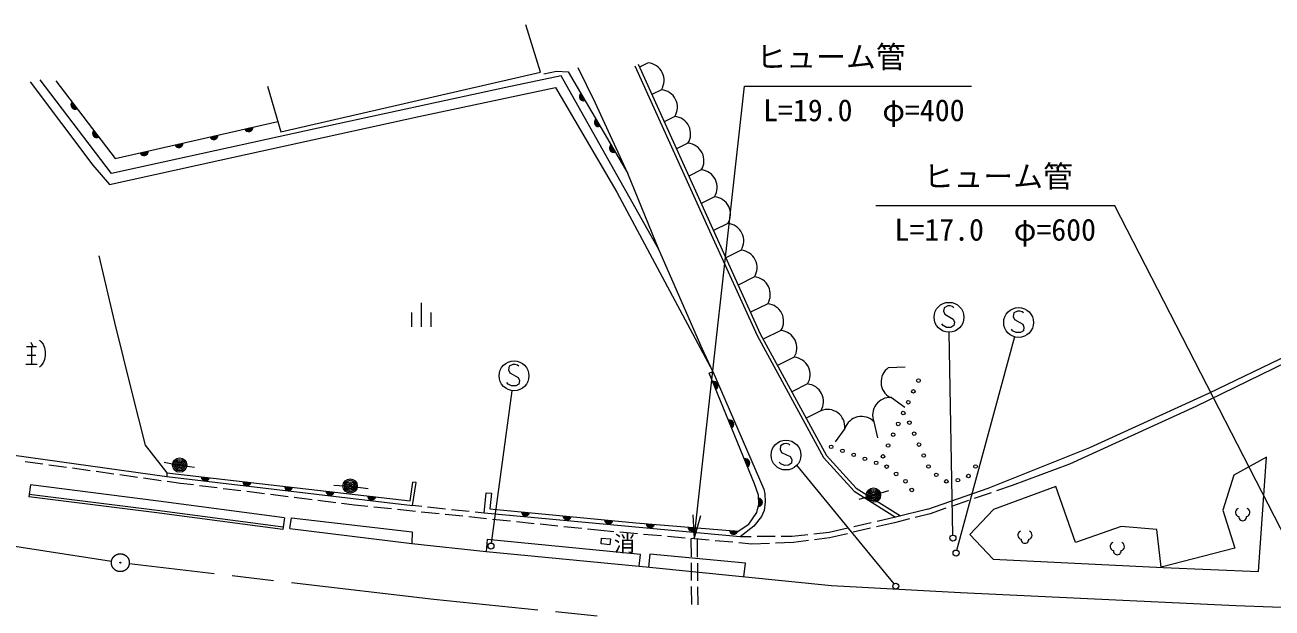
# Model space of a CAD drawing. Units: millimetres at full size, sheet at 1:1000; details may follow other scales. Extents: x 40000 to 680000, y 20000 to 380000.
# Drawn here: x 354772 to 459172, y 255332 to 304138 of the extents above; entities that cross this region are included whole.
import ezdxf
from ezdxf.enums import TextEntityAlignment as Align

# ---------------------------------------------------------------- set-up
doc = ezdxf.new("R2010")
doc.units = ezdxf.units.MM
doc.header["$LTSCALE"] = 1000
doc.linetypes.add('CHAIN', pattern=[18.5, 12, -1.5, 3.5, -1.5])
for name, color, linetype, lineweight in [('M-BGD', 7, 'Continuous', 13), ('M-BMK', 2, 'CHAIN', 13), ('M-STR-HTXT', 7, 'Continuous', 13), ('M-STR-STRC', 7, 'Continuous', 13), ('M-WORK', 1, 'Continuous', 13)]:
    doc.layers.add(name, color=color, linetype=linetype, lineweight=lineweight)
doc.styles.add('ＭＳ ゴシック', font='')
doc.styles.get('ＭＳ ゴシック').set_extended_font_data('MS Gothic')

# ---------------------------------------------------------------- blocks, each defined once
blk = doc.blocks.new('open_arrow')
at = {"color": 0, "linetype": 'Continuous', "lineweight": -2}
blk.add_lwpolyline([(7.5, 1.25), (0, 0), (7.5, -1.25)], dxfattribs=at)

msp = doc.modelspace()

# ---------------------------------------------------------------- linework, layer by layer
at = {"layer": 'M-BGD'}
for p, q in [((355986, 277766), (356106, 277646)), ((354906, 277226), (355746, 277226)), ((355266, 277586), (355446, 277226)), ((355326, 277226), (355326, 275726)), ((356106, 277646), (356286, 277406)), ((356286, 277406), (356406, 277106)), ((356406, 277106), (356466, 276806)), ((356466, 276806), (356466, 276446)), ((355806, 275726), (354846, 275726)), ((354966, 276506), (355686, 276506)), ((356286, 275846), (356106, 275606)), ((356406, 276146), (356286, 275846)), ((356466, 276446), (356406, 276146)), ((356106, 275606), (355986, 275486))]:
    msp.add_line(p, q, dxfattribs=at)
at = {"layer": 'M-BMK'}
for p, q in [((362016, 259242), (334495, 263446)), ((388992, 256039), (363503, 259041)), ((416104, 253308), (388992, 256039))]:
    msp.add_line(p, q, dxfattribs=at)
for radius in [750, 30]:
    msp.add_circle((362758, 259129), radius, dxfattribs=at)
at = {"layer": 'M-STR-HTXT'}
for points in [[(410802, 261121), (415000, 299000), (434000, 299000)], [(464506, 252998), (446000, 289000), (426000, 289000)]]:
    msp.add_lwpolyline(points, dxfattribs=at)
at = {"layer": 'M-STR-STRC'}
for p, q in [((431728, 280470), (431678, 280170)), ((431678, 280170), (431778, 279920)), ((432028, 280620), (431728, 280470)), ((431778, 279920), (432478, 279520)), ((432228, 280620), (432028, 280620)), ((432428, 280570), (432228, 280620)), ((432528, 280470), (432428, 280570)), ((437555, 280032), (437505, 279732)), ((437855, 280182), (437555, 280032)), ((438055, 280182), (437855, 280182)), ((438255, 280132), (438055, 280182)), ((438355, 280032), (438255, 280132)), ((431628, 278970), (431528, 279120)), ((431928, 278820), (431628, 278970)), ((432278, 278820), (431928, 278820)), ((432528, 278970), (432278, 278820)), ((432478, 279520), (432578, 279270)), ((432578, 279270), (432528, 278970)), ((437505, 279732), (437605, 279482)), ((437605, 279482), (438305, 279082)), ((438305, 279082), (438405, 278832)), ((438405, 278832), (438355, 278532)), ((432452, 261437), (432150, 278408)), ((432782, 260179), (437637, 278062)), ((437455, 278532), (437355, 278682)), ((437755, 278382), (437455, 278532)), ((438105, 278382), (437755, 278382)), ((438355, 278532), (438105, 278382)), ((395614, 275720), (395314, 275570)), ((395814, 275720), (395614, 275720)), ((396014, 275670), (395814, 275720)), ((396114, 275570), (396014, 275670)), ((395314, 275570), (395264, 275270)), ((395264, 275270), (395364, 275020)), ((395364, 275020), (396064, 274620)), ((396064, 274620), (396164, 274370)), ((395214, 274070), (395114, 274220)), ((395514, 273920), (395214, 274070)), ((395864, 273920), (395514, 273920)), ((396114, 274070), (395864, 273920)), ((396164, 274370), (396114, 274070)), ((393838, 260768), (395546, 273514)), ((418019, 268905), (417992, 268602)), ((417992, 268602), (418112, 268360)), ((418306, 269078), (418019, 268905)), ((418112, 268360), (418840, 268016)), ((418506, 269093), (418306, 269078)), ((418709, 269059), (418506, 269093)), ((418817, 268967), (418709, 269059)), ((418036, 267402), (417924, 267543)), ((418347, 267275), (418036, 267402)), ((418695, 267303), (418347, 267275)), ((418933, 267472), (418695, 267303)), ((418840, 268016), (418960, 267775)), ((418960, 267775), (418933, 267472)), ((427532, 257371), (419389, 267280))]:
    msp.add_line(p, q, dxfattribs=at)
for centre, radius in [((432128, 279670), 1250), ((437955, 279232), 1250), ((395714, 274770), 1250), ((418480, 268138), 1250), ((432456, 261187), 250), ((393786, 260523), 250), ((432716, 259938), 250), ((427671, 257164), 250)]:
    msp.add_circle(centre, radius, dxfattribs=at)
at = {"layer": 'M-WORK'}
for p, q in [((397921, 300174), (396689, 304138)), ((405825, 300724), (412076, 286913)), ((406098, 300848), (412349, 287037)), ((406943, 300957), (406213, 300594)), ((376196, 295187), (397921, 300174)), ((399658, 299869), (395017, 298914)), ((398219, 300053), (399270, 300263)), ((399270, 300263), (400257, 300221)), ((407839, 285351), (399658, 299869)), ((400257, 300221), (405234, 291694)), ((402504, 297638), (401076, 300536)), ((355217, 299383), (360467, 292396)), ((362021, 291710), (356057, 299551)), ((357351, 299468), (362328, 292958)), ((375066, 299024), (376196, 295187)), ((395017, 298914), (379328, 295490)), ((387743, 296477), (399182, 298914)), ((399182, 298914), (404324, 290154)), ((408055, 298718), (407246, 298316)), ((405234, 291694), (402504, 297638)), ((379328, 295490), (362021, 291710)), ((362328, 292958), (375939, 296061)), ((371074, 292830), (387743, 296477)), ((409167, 296478), (408278, 296037)), ((410278, 294239), (409311, 293759)), ((360467, 292396), (361853, 290772)), ((361853, 290772), (371074, 292830)), ((407839, 285351), (405234, 291694)), ((411390, 292000), (410344, 291481)), ((404324, 290154), (412368, 275119)), ((412501, 289761), (411377, 289202)), ((413613, 287521), (412409, 286924)), ((412076, 286913), (416061, 278142)), ((412349, 287037), (416329, 278276)), ((411458, 277055), (407839, 285351)), ((414725, 285282), (413442, 284645)), ((360955, 284825), (362280, 279244)), ((415836, 283043), (414475, 282367)), ((387937, 280871), (387937, 278871)), ((387137, 280071), (387137, 278871)), ((388737, 280071), (388737, 278871)), ((416948, 280804), (415508, 280089)), ((362280, 279244), (363727, 273364)), ((416061, 278142), (421615, 267931)), ((416329, 278276), (421861, 268106)), ((418060, 278564), (416574, 277827)), ((412368, 275119), (411458, 277055)), ((464069, 277692), (452797, 272213)), ((419171, 276325), (417769, 275629)), ((453882, 273313), (460618, 276546)), ((412062, 274997), (412368, 275119)), ((415859, 265730), (412062, 274997)), ((412368, 275119), (416640, 265290)), ((427070, 275455), (428448, 275526)), ((420283, 274086), (418964, 273431)), ((363727, 273364), (364837, 268962)), ((427311, 272954), (428429, 272145)), ((443913, 268766), (453882, 273313)), ((421395, 271847), (420160, 271233)), ((452797, 272213), (442222, 267363)), ((425846, 270928), (426156, 269585)), ((423410, 270367), (422594, 269255)), ((347643, 268993), (366648, 266340)), ((364837, 268962), (366651, 266637)), ((435412, 265376), (443913, 268766)), ((356282, 267372), (354796, 267579)), ((358263, 267096), (356777, 267303)), ((366416, 267555), (367723, 267298)), ((367723, 267298), (368974, 267132)), ((421615, 267931), (424177, 265125)), ((421861, 268106), (424370, 265358)), ((442222, 267363), (437427, 265597)), ((458707, 267970), (455967, 266465)), ((458033, 258402), (458707, 267970)), ((360244, 266820), (358758, 267027)), ((362224, 266544), (360739, 266751)), ((364205, 266268), (362720, 266475)), ((366650, 266637), (366648, 266340)), ((366648, 266340), (387222, 263906)), ((366650, 266637), (387019, 264317)), ((455967, 266465), (455046, 263523)), ((355226, 265632), (355102, 264640)), ((365941, 264288), (355226, 265632)), ((366186, 265992), (364700, 266199)), ((367797, 265767), (366681, 265923)), ((368881, 265632), (367797, 265767)), ((370866, 265384), (369377, 265570)), ((372851, 265137), (371362, 265322)), ((380639, 265623), (381997, 265545)), ((381997, 265545), (383510, 265347)), ((387019, 264317), (387234, 265864)), ((387222, 263906), (387528, 265835)), ((387528, 265835), (387234, 265864)), ((416181, 264778), (415859, 265730)), ((416640, 265290), (416707, 264892)), ((424370, 265358), (428066, 263048)), ((430365, 263619), (435412, 265376)), ((441065, 265512), (435855, 263585)), ((437427, 265597), (436118, 265146)), ((442722, 260810), (441065, 265512)), ((365813, 263296), (355102, 264640)), ((365839, 263494), (355127, 264839)), ((376488, 262887), (365941, 264288)), ((374835, 264889), (373347, 265075)), ((376820, 264641), (375331, 264827)), ((378804, 264394), (377316, 264579)), ((380789, 264146), (379300, 264332)), ((393219, 263274), (393392, 264974)), ((393392, 264974), (393820, 264944)), ((393820, 264944), (393688, 263647)), ((416209, 264036), (416181, 264778)), ((416737, 264228), (416656, 263503)), ((416707, 264892), (416737, 264228)), ((424177, 265125), (427660, 262948)), ((425807, 264784), (424592, 264404)), ((425807, 264784), (427095, 265177)), ((433754, 264332), (432336, 263844)), ((435645, 264983), (434227, 264495)), ((376356, 261896), (365813, 263296)), ((376383, 262094), (365839, 263494)), ((382369, 263949), (381285, 264084)), ((383474, 263834), (382369, 263949)), ((385464, 263628), (383972, 263783)), ((387453, 263422), (385961, 263577)), ((387983, 263826), (387222, 263906)), ((389442, 263217), (387950, 263371)), ((389972, 263616), (388480, 263773)), ((391432, 263011), (389940, 263165)), ((391961, 263406), (390469, 263564)), ((393219, 263274), (392458, 263354)), ((414645, 261299), (393219, 263274)), ((393688, 263647), (405903, 262454)), ((415369, 262342), (416027, 263322)), ((416027, 263322), (416209, 264036)), ((416656, 263503), (416421, 262993)), ((430365, 263619), (427660, 262948)), ((430554, 263230), (429303, 262910)), ((431863, 263681), (430554, 263230)), ((435855, 263585), (433872, 261479)), ((455046, 263523), (456057, 260334)), ((376488, 262887), (376356, 261896)), ((376953, 261983), (377092, 262880)), ((377092, 262880), (387197, 261702)), ((393421, 262805), (391929, 262959)), ((395411, 262599), (393919, 262753)), ((397400, 262393), (395908, 262548)), ((399389, 262187), (397897, 262342)), ((401379, 261981), (399887, 262136)), ((405903, 262454), (414473, 261767)), ((414473, 261767), (415369, 262342)), ((415798, 262176), (414645, 261299)), ((416421, 262993), (415798, 262176)), ((425614, 262470), (424153, 262129)), ((427567, 262467), (426057, 262119)), ((427660, 262948), (426101, 262583)), ((428818, 262786), (427567, 262467)), ((446535, 262148), (442722, 260810)), ((449529, 261908), (446535, 262148)), ((376953, 261983), (387168, 260744)), ((387197, 261702), (387168, 260744)), ((393477, 261066), (393377, 260065)), ((406293, 259815), (393477, 261066)), ((402981, 261816), (401876, 261930)), ((404072, 261719), (402981, 261816)), ((402998, 260714), (403051, 261194)), ((403051, 261194), (403787, 261112)), ((403787, 261112), (403734, 260633)), ((406064, 261542), (404570, 261674)), ((408057, 261365), (406563, 261497)), ((410049, 261188), (408555, 261321)), ((410560, 259626), (410547, 261144)), ((412041, 261011), (410547, 261144)), ((411042, 261100), (411056, 259599)), ((415572, 261306), (414645, 261299)), ((417572, 261322), (416072, 261310)), ((418998, 261333), (418071, 261326)), ((420304, 261467), (418998, 261333)), ((422107, 261651), (420801, 261517)), ((422111, 261209), (420855, 261041)), ((423666, 262015), (422107, 261651)), ((423621, 261557), (422111, 261209)), ((425570, 262006), (424108, 261670)), ((433872, 261479), (435833, 259428)), ((449896, 258747), (449529, 261908)), ((387168, 260744), (393377, 260065)), ((393377, 260065), (407057, 258741)), ((403734, 260633), (402998, 260714)), ((414033, 260834), (412539, 260967)), ((415622, 260693), (414531, 260790)), ((417113, 260741), (415622, 260693)), ((419103, 260805), (417612, 260757)), ((420359, 260974), (419103, 260805)), ((456057, 260334), (449896, 258747)), ((406192, 258825), (406293, 259815)), ((407077, 259834), (406964, 258750)), ((415086, 259087), (407077, 259834)), ((410578, 257626), (410564, 259126)), ((411061, 259099), (411075, 257599)), ((414958, 257958), (415086, 259087)), ((435833, 259428), (450049, 258739)), ((407057, 258741), (422301, 257229)), ((450049, 258739), (458033, 258402)), ((410595, 255626), (410582, 257126)), ((411080, 257099), (411094, 255599)), ((422301, 257229), (433097, 256641)), ((433097, 256641), (456142, 255538)), ((456142, 255538), (481628, 254672))]:
    msp.add_line(p, q, dxfattribs=at)
for centre, radius in [((429146, 273466), 150), ((429569, 274372), 150), ((428722, 272559), 150), ((428299, 271653), 150), ((427876, 270747), 150), ((428816, 270850), 150), ((427453, 269841), 150), ((429215, 269933), 150), ((422264, 268826), 150), ((423206, 268491), 150), ((427030, 268935), 150), ((429614, 269016), 150), ((367723, 267298), 600), ((367723, 267298), 480), ((367723, 267298), 360), ((367723, 267298), 240), ((367723, 267298), 120), ((367723, 267298), 100), ((367723, 267298), 20), ((424148, 268156), 150), ((425090, 267821), 150), ((426032, 267486), 150), ((426607, 268029), 150), ((426906, 267171), 150), ((430012, 268099), 150), ((430411, 267182), 150), ((434350, 267183), 150), ((427697, 266559), 150), ((431065, 266481), 150), ((433753, 266380), 150), ((381997, 265545), 600), ((381997, 265545), 480), ((381997, 265545), 360), ((381997, 265545), 240), ((381997, 265545), 120), ((381997, 265545), 100), ((381997, 265545), 20), ((425807, 264784), 600), ((425807, 264784), 480), ((428488, 265947), 150), ((429009, 265216), 150), ((431904, 265937), 150), ((432875, 266036), 150), ((425807, 264784), 360), ((425807, 264784), 240), ((425807, 264784), 120), ((425807, 264784), 100), ((425807, 264784), 20)]:
    msp.add_circle(centre, radius, dxfattribs=at)
for centre, radius, start, end in [((406813, 299497), 1466, 327.90405, 84.89935), ((407924, 297257), 1466, 327.90405, 84.89935), ((358971, 297438), 354, 136.19592, 298.60107), ((358971, 297438), 283, 138.41998, 296.37701), ((358971, 297438), 212, 142.16626, 292.63074), ((401532, 298144), 354, 129.07141, 291.47656), ((401532, 298144), 283, 131.29547, 289.2525), ((401532, 298144), 212, 135.04175, 285.50623), ((401532, 298144), 142, 142.75348, 277.79449), ((401532, 298144), 100, 153.07117, 267.47681), ((358971, 297438), 142, 149.87799, 284.91901), ((358971, 297438), 100, 160.19568, 274.60132), ((373509, 295563), 354, 201.64215, 4.0473), ((373509, 295563), 283, 203.86615, 1.82327), ((373509, 295563), 212, 207.61249, 358.07697), ((373509, 295563), 142, 215.32422, 350.36523), ((373509, 295563), 100, 225.64191, 340.04755), ((402792, 295985), 354, 129.07141, 291.47656), ((402792, 295985), 283, 131.29547, 289.2525), ((402792, 295985), 212, 135.04175, 285.50623), ((402792, 295985), 142, 142.75348, 277.79449), ((402792, 295985), 100, 153.07117, 267.47681), ((409036, 295018), 1466, 327.90405, 84.89935), ((360793, 295054), 354, 136.19592, 298.60107), ((360793, 295054), 283, 138.41998, 296.37701), ((360793, 295054), 212, 142.16626, 292.63074), ((360793, 295054), 142, 149.87799, 284.91901), ((360793, 295054), 100, 160.19568, 274.60132), ((370584, 294896), 354, 201.64215, 4.0473), ((370584, 294896), 283, 203.86615, 1.82327), ((370584, 294896), 212, 207.61249, 358.07697), ((370584, 294896), 142, 215.32422, 350.36523), ((370584, 294896), 100, 225.64191, 340.04755), ((364734, 293562), 354, 201.64215, 4.0473), ((364734, 293562), 283, 203.86615, 1.82327), ((364734, 293562), 212, 207.61249, 358.07697), ((364734, 293562), 142, 215.32422, 350.36523), ((364734, 293562), 100, 225.64191, 340.04755), ((367659, 294229), 354, 201.64215, 4.0473), ((367659, 294229), 283, 203.86615, 1.82327), ((367659, 294229), 212, 207.61249, 358.07697), ((367659, 294229), 142, 215.32422, 350.36523), ((367659, 294229), 100, 225.64191, 340.04755), ((404052, 293826), 354, 129.07141, 291.47656), ((404052, 293826), 283, 131.29547, 289.2525), ((404052, 293826), 212, 135.04175, 285.50623), ((404052, 293826), 142, 142.75348, 277.79449), ((404052, 293826), 100, 153.07117, 267.47681), ((410148, 292779), 1466, 327.90405, 84.89935), ((411259, 290540), 1466, 327.90405, 84.89935), ((412371, 288300), 1466, 327.90405, 84.89935), ((413483, 286061), 1466, 327.90405, 84.89935), ((414594, 283822), 1466, 327.90405, 84.89935), ((415706, 281583), 1466, 327.90405, 84.89935), ((416818, 279343), 1466, 327.90405, 84.89935), ((417929, 277104), 1466, 327.90405, 84.89935), ((419041, 274865), 1466, 327.90405, 84.89935), ((427900, 274246), 1466, 124.45618, 241.45142), ((412435, 273945), 354, 301.07538, 103.48059), ((412435, 273945), 283, 303.29944, 101.25653), ((412435, 273945), 212, 307.04578, 97.51019), ((412435, 273945), 142, 314.75748, 89.79846), ((412435, 273945), 100, 325.07513, 79.4808), ((420153, 272626), 1466, 327.90405, 84.89935), ((427199, 271492), 1466, 85.61407, 202.60931), ((421949, 270489), 1466, 355.20972, 112.20502), ((413761, 270706), 354, 301.07538, 103.48059), ((413761, 270706), 283, 303.29944, 101.25653), ((413761, 270706), 212, 307.04578, 97.51019), ((413761, 270706), 142, 314.75748, 89.79846), ((413761, 270706), 100, 325.07513, 79.4808), ((424800, 269901), 1466, 44.48022, 161.47552), ((415088, 267468), 354, 301.07538, 103.48059), ((415088, 267468), 283, 303.29944, 101.25653), ((415088, 267468), 212, 307.04578, 97.51019), ((415088, 267468), 142, 314.75748, 89.79846), ((415088, 267468), 100, 325.07513, 79.4808), ((369886, 266323), 354, 182.30048, 344.70566), ((369886, 266323), 283, 184.52454, 342.48163), ((369886, 266323), 212, 188.27087, 338.73529), ((369886, 266323), 142, 195.98254, 331.02356), ((369886, 266323), 100, 206.30023, 320.7059), ((373364, 265927), 354, 182.30048, 344.70566), ((373364, 265927), 283, 184.52454, 342.48163), ((373364, 265927), 212, 188.27087, 338.73529), ((373364, 265927), 142, 195.98254, 331.02356), ((373364, 265927), 100, 206.30023, 320.7059), ((376841, 265531), 354, 182.30048, 344.70566), ((376841, 265531), 283, 184.52454, 342.48163), ((376841, 265531), 212, 188.27087, 338.73529), ((376841, 265531), 142, 195.98254, 331.02356), ((376841, 265531), 100, 206.30023, 320.7059), ((380319, 265135), 354, 182.30048, 344.70566), ((380319, 265135), 283, 184.52454, 342.48163), ((380319, 265135), 212, 188.27087, 338.73529), ((380319, 265135), 142, 195.98254, 331.02356), ((380319, 265135), 100, 206.30023, 320.7059), ((383796, 264739), 354, 182.30048, 344.70566), ((383796, 264739), 283, 184.52454, 342.48163), ((383796, 264739), 212, 188.27087, 338.73529), ((383796, 264739), 142, 195.98254, 331.02356), ((383796, 264739), 100, 206.30023, 320.7059), ((416149, 264181), 354, 280.9585, 83.36368), ((416149, 264181), 283, 283.1825, 81.13962), ((416149, 264181), 212, 286.92883, 77.39331), ((416149, 264181), 142, 294.64056, 69.68158), ((416149, 264181), 100, 304.95825, 59.36392), ((396679, 263410), 354, 183.21515, 345.6203), ((396679, 263410), 283, 185.43921, 343.39627), ((396679, 263410), 212, 189.18555, 339.64993), ((396679, 263410), 142, 196.89722, 331.9382), ((396679, 263410), 100, 207.2149, 321.62054), ((456471, 263334), 359, 113.44836, 257.2818), ((456953, 263334), 359, 282.7182, 66.55164), ((400162, 263069), 354, 183.21515, 345.6203), ((400162, 263069), 283, 185.43921, 343.39627), ((400162, 263069), 212, 189.18555, 339.64993), ((400162, 263069), 142, 196.89722, 331.9382), ((400162, 263069), 100, 207.2149, 321.62054), ((403645, 262729), 354, 183.21515, 345.6203), ((403645, 262729), 283, 185.43921, 343.39627), ((403645, 262729), 212, 189.18555, 339.64993), ((403645, 262729), 142, 196.89722, 331.9382), ((403645, 262729), 100, 207.2149, 321.62054), ((407130, 262410), 354, 184.21979, 346.62494), ((407130, 262410), 283, 186.44385, 344.40091), ((407130, 262410), 212, 190.19012, 340.65457), ((407130, 262410), 142, 197.90186, 332.94284), ((407130, 262410), 100, 208.21954, 322.62518), ((410619, 262130), 354, 184.21979, 346.62494), ((410619, 262130), 283, 186.44385, 344.40091), ((410619, 262130), 212, 190.19012, 340.65457), ((410619, 262130), 142, 197.90186, 332.94284), ((410619, 262130), 100, 208.21954, 322.62518), ((456712, 262964), 321, 176.52863, 3.47141), ((414107, 261851), 354, 184.21979, 346.62494), ((414107, 261851), 283, 186.44385, 344.40091), ((414107, 261851), 212, 190.19012, 340.65457), ((414107, 261851), 142, 197.90186, 332.94284), ((414107, 261851), 100, 208.21954, 322.62518), ((438243, 261444), 359, 113.44836, 257.2818), ((438484, 261074), 321, 176.52863, 3.47141), ((438725, 261444), 359, 282.7182, 66.55164), ((445973, 260487), 359, 113.44836, 257.2818), ((446214, 260117), 321, 176.52863, 3.47141), ((446455, 260487), 359, 282.7182, 66.55164)]:
    msp.add_arc(centre, radius, start, end, dxfattribs=at)

# ---------------------------------------------------------------- block references
at = {"layer": 'M-STR-HTXT', "xscale": 267, "yscale": 267, "rotation": 83.7}
msp.add_blockref('open_arrow', (410802, 261121), dxfattribs=at)

# ---------------------------------------------------------------- texts
at = {"layer": 'M-STR-HTXT', "style": 'ＭＳ ゴシック'}
for p in [(416000, 300000), (430000, 290000)]:
    msp.add_text('ヒューム管', height=1833, dxfattribs=at).set_placement(p, align=Align.BOTTOM_LEFT)
for s, p in [('L=19.0\u3000φ=400', (425000, 297000)), ('L=17.0\u3000φ=600', (436000, 287000))]:
    msp.add_text(s, height=1833, dxfattribs=at).set_placement(p, align=Align.MIDDLE_CENTER)
at = {"layer": 'M-WORK', "style": 'ＭＳ ゴシック'}
msp.add_text('消', height=1320, dxfattribs=at).set_placement((404067, 259668), align=Align.BOTTOM_LEFT)

doc.saveas('drawing.dxf')
